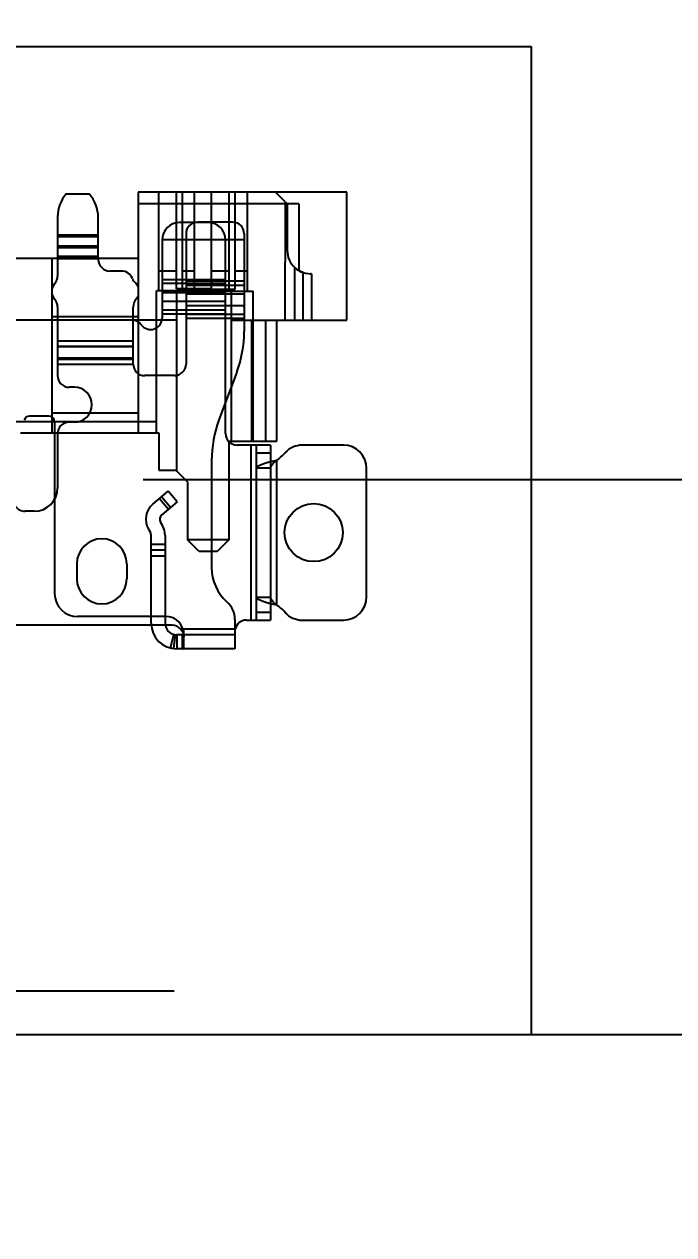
# Model space of a CAD drawing. Header units: millimetres. Extents: x 0 to 841, y 0 to 594.
# Drawn here: x 692.78 to 698.37, y 256.38 to 266.79 of the extents above; entities that cross this region are included whole.
import ezdxf
from ezdxf.enums import TextEntityAlignment as Align

# ---------------------------------------------------------------- set-up
doc = ezdxf.new("R2010")
doc.units = ezdxf.units.MM
doc.header["$LTSCALE"] = 46.255
doc.linetypes.add('DASHED', pattern=[0.2, 0.1, -0.1])
doc.layers.get('0').update_dxf_attribs({"linetype": 'CONTINUOUS'})
doc.layers.add('8_QUILTS', color=7, linetype='CONTINUOUS')
doc.styles.get("Standard").update_dxf_attribs({"font": 'txt', "width": 0.8})
doc.dimstyles.new('DIMSTYLE_2', dxfattribs={"dimtxt": 2.5, "dimasz": 3, "dimexe": 1.5, "dimexo": 1.2, "dimtad": 1, "dimdsep": 46, "dimtxsty": 'STANDARD', "dimblk": '_FILLED', "dimblk1": '_FILLED', "dimblk2": '_FILLED', "dimcen": 0.09, "dimazin": 2, "dimtol": 1, "dimtp": 1, "dimtm": 1, "dimtfac": 1, "dimtofl": 0, "dimtmove": 0, "dimatfit": 3, "dimldrblk": '_FILLED', "dimfxl": 1, "dimtolj": 1, "dimarcsym": 0})

# ---------------------------------------------------------------- blocks, each defined once
blk = doc.blocks.new('_FILLED')
at = {"color": 0, "linetype": 'BYBLOCK'}
blk.add_solid([(0, 0), (-1, 0.1667), (-1, -0.1667)], dxfattribs=at)
blk = doc.blocks.new('*D1')
at = {"color": 7, "linetype": 'CONTINUOUS'}
for p, q in [((782.878, 268.278), (782.878, 237.283)), ((692.338, 264.14), (692.338, 237.283)), ((692.338, 238.783), (737.608, 238.783)), ((782.878, 238.783), (737.608, 238.783))]:
    blk.add_line(p, q, dxfattribs=at)
at = {"color": 7, "linetype": 'CONTINUOUS', "xscale": 3, "yscale": 3, "zscale": 3, "rotation": 180}
blk.add_blockref('_FILLED', (692.338, 238.783), dxfattribs=at)
at = {"color": 7, "linetype": 'CONTINUOUS', "xscale": 3, "yscale": 3, "zscale": 3}
blk.add_blockref('_FILLED', (782.878, 238.783), dxfattribs=at)
at = {"color": 7, "linetype": 'CONTINUOUS', "width": 0.8}
for s, p in [('90.54', (735.665, 239.408)), ('1', (743.551, 239.408))]:
    blk.add_text(s, height=2.5, dxfattribs=at).set_placement(p, align=Align.CENTER)
blk = doc.blocks.new('*D31')
at = {"color": 7, "linetype": 'CONTINUOUS'}
for p, q in [((792.156, 269.478), (792.156, 274.478)), ((792.156, 274.478), (792.156, 266.178)), ((784.078, 269.478), (793.656, 269.478)), ((792.156, 248.563), (792.156, 266.178)), ((693.803, 262.878), (793.656, 262.878)), ((792.156, 262.878), (792.156, 248.563))]:
    blk.add_line(p, q, dxfattribs=at)
at = {"color": 7, "linetype": 'CONTINUOUS', "xscale": 3, "yscale": 3, "zscale": 3}
for p, rotation in [((792.156, 269.478), 270), ((792.156, 262.878), 90)]:
    blk.add_blockref('_FILLED', p, dxfattribs=dict(at, rotation=rotation))
at = {"color": 7, "linetype": 'CONTINUOUS', "width": 0.8}
for s, p in [('1', (791.531, 258.45)), ('6.6', (791.531, 254.563))]:
    blk.add_text(s, height=2.5, rotation=90, dxfattribs=at).set_placement(p, align=Align.RIGHT)

msp = doc.modelspace()

# ---------------------------------------------------------------- linework, layer by layer
at = {"color": 7, "linetype": 'CONTINUOUS'}
for p, q in [((668.038, 266.603), (697.138, 266.603)), ((697.138, 266.603), (697.138, 258.103)), ((522.928, 258.103), (752.878, 258.103))]:
    msp.add_line(p, q, dxfattribs=at)
at = {"color": 7, "linetype": 'DASHED'}
msp.add_line((522.926, 258.48), (752.876, 258.48), dxfattribs=at)
at = {"layer": '8_QUILTS', "color": 7, "linetype": 'CONTINUOUS'}
for p, q in [((693.141, 265.334), (693.338, 265.334)), ((695.553, 265.348), (693.758, 265.348)), ((693.758, 265.348), (693.758, 263.278)), ((693.938, 264.501), (693.938, 265.348)), ((694.088, 264.518), (694.088, 265.348)), ((694.138, 265.348), (694.138, 264.498)), ((694.243, 264.515), (694.243, 265.348)), ((694.388, 265.348), (694.388, 264.518)), ((694.538, 265.348), (694.538, 264.501)), ((694.593, 264.515), (694.593, 265.348)), ((694.698, 265.348), (694.698, 264.498)), ((694.941, 265.348), (695.041, 265.249)), ((695.553, 264.248), (695.553, 265.348)), ((695.025, 265.248), (693.758, 265.248)), ((695.024, 264.248), (695.025, 265.248)), ((695.041, 265.249), (695.025, 265.248)), ((695.141, 265.248), (695.041, 265.248)), ((695.041, 265.248), (695.041, 264.848)), ((695.141, 265.248), (695.141, 264.675)), ((693.066, 265.136), (693.066, 264.627)), ((693.416, 264.771), (693.416, 265.132)), ((694.361, 265.088), (694.116, 265.088)), ((694.571, 265.091), (694.271, 265.091)), ((693.416, 264.98), (693.066, 264.98)), ((693.416, 264.965), (693.066, 264.965)), ((694.511, 264.939), (693.966, 264.938)), ((693.966, 264.938), (693.966, 264.268)), ((694.171, 264.991), (694.171, 263.871)), ((694.171, 264.942), (694.671, 264.942)), ((694.511, 263.273), (694.511, 264.939)), ((694.671, 264.991), (694.671, 264.151)), ((693.066, 264.887), (693.416, 264.887)), ((693.066, 264.873), (693.416, 264.873)), ((693.758, 264.778), (671.418, 264.778)), ((693.018, 264.778), (693.018, 263.278)), ((693.416, 264.795), (693.066, 264.795)), ((693.066, 264.779), (693.416, 264.779)), ((693.616, 264.671), (693.516, 264.671)), ((693.938, 264.674), (694.088, 264.674)), ((694.243, 264.671), (694.138, 264.671)), ((694.388, 264.674), (694.538, 264.674)), ((694.698, 264.671), (694.593, 264.671)), ((695.106, 264.7), (695.105, 264.701)), ((695.109, 264.698), (695.106, 264.7)), ((695.106, 264.248), (695.106, 264.7)), ((695.126, 264.684), (695.116, 264.692)), ((695.174, 264.66), (695.174, 264.248)), ((695.251, 264.648), (695.241, 264.648)), ((695.251, 264.648), (695.251, 264.248)), ((694.558, 264.501), (693.918, 264.501)), ((693.918, 263.278), (693.918, 264.501)), ((694.511, 264.596), (693.966, 264.596)), ((694.511, 264.564), (693.966, 264.564)), ((694.388, 264.518), (694.088, 264.518)), ((694.088, 264.498), (694.748, 264.498)), ((694.088, 264.498), (694.088, 262.954)), ((694.671, 264.583), (694.171, 264.583)), ((694.171, 264.55), (694.671, 264.55)), ((694.243, 264.515), (694.593, 264.515)), ((694.558, 264.501), (694.558, 263.208)), ((694.748, 263.208), (694.748, 264.498)), ((693.966, 264.487), (694.511, 264.487)), ((693.966, 264.411), (694.511, 264.411)), ((694.671, 264.473), (694.171, 264.473)), ((693.066, 264.362), (693.066, 263.771)), ((693.716, 263.871), (693.716, 264.361)), ((694.511, 264.333), (693.966, 264.333)), ((694.511, 264.301), (693.966, 264.301)), ((694.671, 264.373), (694.171, 264.373)), ((694.671, 264.296), (694.171, 264.296)), ((694.671, 264.36), (694.671, 264.369)), ((694.671, 264.292), (694.671, 264.296)), ((694.088, 264.248), (671.088, 264.248)), ((693.758, 264.278), (693.018, 264.278)), ((694.671, 264.264), (694.171, 264.264)), ((694.558, 264.248), (695.553, 264.248)), ((694.738, 263.208), (694.738, 264.248)), ((694.853, 264.248), (694.853, 263.208)), ((694.953, 263.208), (694.953, 264.248)), ((693.716, 264.067), (693.066, 264.067)), ((693.066, 264.024), (693.716, 264.024)), ((693.716, 264.018), (693.066, 264.018)), ((693.716, 263.92), (693.066, 263.92)), ((693.066, 263.914), (693.716, 263.914)), ((693.066, 263.871), (693.716, 263.871)), ((694.071, 263.771), (693.816, 263.771)), ((694.608, 263.801), (694.454, 263.39)), ((693.211, 263.671), (693.166, 263.671)), ((691.788, 263.378), (693.918, 263.378)), ((692.991, 263.423), (692.826, 263.423)), ((693.018, 263.451), (693.758, 263.451)), ((693.041, 263.373), (693.041, 261.898)), ((693.211, 263.371), (693.166, 263.371)), ((692.748, 263.278), (693.938, 263.278)), ((693.066, 263.271), (693.066, 262.805)), ((693.938, 263.278), (693.938, 262.958)), ((694.538, 263.208), (694.953, 263.208)), ((694.538, 263.208), (694.538, 262.358)), ((694.898, 263.173), (694.611, 263.173)), ((694.728, 263.173), (694.728, 261.668)), ((694.778, 261.668), (694.778, 263.173)), ((694.898, 263.173), (694.898, 261.668)), ((695.524, 263.173), (695.171, 263.173)), ((694.391, 263.04), (694.391, 262.121)), ((694.778, 263.106), (694.898, 263.106)), ((694.948, 263.042), (694.948, 261.799)), ((693.938, 262.958), (694.084, 262.958)), ((694.184, 262.858), (694.084, 262.958)), ((694.898, 262.976), (694.778, 262.976)), ((695.724, 261.868), (695.724, 262.973)), ((694.184, 262.858), (694.184, 262.358)), ((693.885, 262.666), (694.018, 262.778)), ((694.037, 262.637), (693.96, 262.729)), ((694.096, 262.686), (694.018, 262.778)), ((693.942, 262.714), (694.019, 262.622)), ((694.096, 262.686), (693.962, 262.574)), ((692.866, 262.605), (692.786, 262.605)), ((693.847, 262.451), (693.864, 262.422)), ((693.968, 262.482), (693.951, 262.511)), ((693.871, 261.641), (693.871, 262.397)), ((693.991, 262.32), (693.871, 262.32)), ((693.991, 262.397), (693.991, 261.641)), ((694.538, 262.358), (694.184, 262.358)), ((694.284, 262.258), (694.184, 262.358)), ((694.538, 262.358), (694.438, 262.258)), ((693.991, 262.27), (693.871, 262.27)), ((693.871, 262.22), (693.991, 262.22)), ((694.438, 262.258), (694.284, 262.258)), ((693.231, 262.153), (693.231, 262.023)), ((693.661, 262.153), (693.661, 262.023)), ((694.778, 261.865), (694.898, 261.865)), ((694.001, 261.698), (693.241, 261.698)), ((694.898, 261.735), (694.778, 261.735)), ((694.051, 261.625), (671.131, 261.625)), ((694.591, 261.591), (694.126, 261.591)), ((694.591, 261.674), (694.591, 261.421)), ((694.691, 261.668), (694.898, 261.668)), ((695.171, 261.668), (695.524, 261.668)), ((694.036, 261.428), (694.066, 261.544)), ((694.078, 261.542), (694.063, 261.423)), ((694.591, 261.541), (694.091, 261.541)), ((694.091, 261.541), (694.091, 261.421)), ((694.14, 261.421), (694.14, 261.541)), ((694.151, 261.421), (694.151, 261.578)), ((694.591, 261.421), (694.091, 261.421))]:
    msp.add_line(p, q, dxfattribs=at)
for points in [[(695.105, 264.701), (695.108, 264.699), (695.118, 264.691), (695.135, 264.678)], [(695.174, 264.66), (695.155, 264.667), (695.139, 264.676), (695.126, 264.684)], [(695.135, 264.678), (695.148, 264.671), (695.162, 264.664), (695.179, 264.658)], [(695.179, 264.658), (695.199, 264.653), (695.22, 264.649), (695.241, 264.648)], [(694.948, 263.042), (694.895, 263.029), (694.848, 263.016), (694.81, 263.002), (694.786, 262.989), (694.778, 262.976)], [(694.898, 262.976), (694.905, 262.998), (694.923, 263.02), (694.948, 263.042)], [(694.778, 261.865), (694.786, 261.852), (694.81, 261.839), (694.848, 261.826), (694.895, 261.812), (694.948, 261.799)], [(694.948, 261.799), (694.923, 261.821), (694.905, 261.843), (694.898, 261.865)], [(694.126, 261.591), (694.14, 261.57), (694.148, 261.548), (694.151, 261.525)], [(694.151, 261.571), (694.148, 261.578), (694.144, 261.582), (694.136, 261.587), (694.126, 261.591)], [(694.145, 261.591), (694.148, 261.587), (694.15, 261.583), (694.151, 261.578)], [(694.151, 261.548), (694.15, 261.562), (694.148, 261.577), (694.145, 261.591)], [(694.151, 261.542), (694.15, 261.542), (694.149, 261.541), (694.146, 261.541), (694.144, 261.541), (694.14, 261.541)], [(694.14, 261.421), (694.146, 261.421), (694.15, 261.423), (694.151, 261.426)]]:
    msp.add_lwpolyline(points, dxfattribs=at)
msp.add_circle((695.269, 262.421), 0.25, dxfattribs=at)
for centre, radius, start, end in [((693.366, 265.136), 0.3, 138.5903, 180), ((693.116, 265.132), 0.3, 360, 42.2968), ((694.116, 264.938), 0.15, 90, 179.8629), ((694.271, 264.991), 0.1, 90, 180), ((694.361, 264.938), 0.15, 0.2057, 90), ((694.571, 264.991), 0.1, 0, 90), ((695.241, 264.848), 0.2, 180, 227.5961), ((693.516, 264.771), 0.1, 180, 270), ((692.966, 264.627), 0.1, 318.5904, 360), ((693.616, 264.571), 0.1, 20.6911, 90), ((693.803, 264.642), 0.1, 200.6911, 227.2639), ((695.241, 264.848), 0.2, 227.5961, 270), ((693.116, 264.495), 0.1, 138.5904, 167.1603), ((693.667, 264.495), 0.1, 24.3215, 47.2639), ((693.116, 264.495), 0.1, 192.8397, 221.4096), ((692.966, 264.362), 0.1, 0, 41.4096), ((693.816, 264.361), 0.1, 137.9982, 180), ((693.667, 264.495), 0.1, 317.9982, 335.6785), ((693.706, 264.148), 0.1, 36.8699, 90), ((693.866, 264.268), 0.1, 216.8699, 360), ((693.671, 264.151), 1, 339.5124, 360), ((693.166, 263.771), 0.1, 180, 270), ((693.816, 263.871), 0.1, 179.9004, 270), ((694.071, 263.871), 0.1, 270, 0), ((693.211, 263.521), 0.15, 270, 90), ((692.826, 263.373), 0.05, 90.0002, 161.0754), ((692.991, 263.373), 0.05, 0, 89.9999), ((693.166, 263.271), 0.1, 90, 180), ((695.391, 263.04), 1, 159.5124, 180), ((694.611, 263.273), 0.1, 180, 270), ((695.171, 262.973), 0.2, 89.9999, 138.1897), ((695.524, 262.973), 0.2, 360, 89.9999), ((694.724, 263.373), 0.4, 304.068, 318.1897), ((692.866, 262.805), 0.2, 270, 0), ((692.786, 262.705), 0.1, 213.0297, 270), ((693.995, 262.536), 0.17, 130, 210), ((693.995, 262.536), 0.05, 130, 210), ((693.821, 262.397), 0.05, 0, 30), ((693.821, 262.397), 0.17, 0, 30), ((693.446, 262.153), 0.215, 0, 180), ((694.791, 262.121), 0.4, 180, 228.1897), ((693.446, 262.023), 0.215, 180, 0), ((693.241, 261.898), 0.2, 180, 270), ((694.391, 261.674), 0.2, 0, 48.1897), ((694.724, 261.468), 0.4, 41.8103, 55.932), ((695.524, 261.868), 0.2, 270.0001, 360), ((694.001, 261.548), 0.15, 16.5915, 90), ((695.171, 261.868), 0.2, 221.8103, 270), ((694.091, 261.641), 0.22, 180, 270), ((694.091, 261.641), 0.1, 180, 270), ((694.051, 261.525), 0.1, 41.3996, 90), ((694.691, 261.568), 0.1, 90, 166.9725)]:
    msp.add_arc(centre, radius, start, end, dxfattribs=at)

# ---------------------------------------------------------------- dimensions: what is measured, and where the dimension line sits
at = {"color": 7, "linetype": 'CONTINUOUS'}
for base, p2, angle, picture, middle in [((792.156, 262.878), (692.603, 262.878), 270, '*D31', (792.156, 253.506)), ((692.338, 238.783), (692.338, 265.34), 180, '*D1', (737.608, 238.783))]:
    dim = msp.add_linear_dim(base=base, p1=(782.878, 269.478), p2=p2, angle=angle, dimstyle='DIMSTYLE_2', dxfattribs=at)
    dim.commit()
    dim.dimension.update_dxf_attribs({"geometry": picture, "text_midpoint": middle, "dimtype": 160})

doc.saveas('drawing.dxf')
